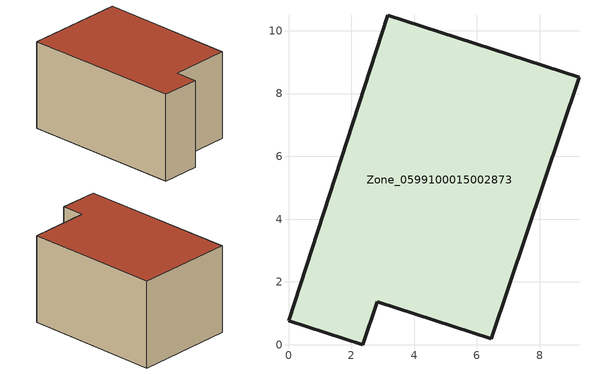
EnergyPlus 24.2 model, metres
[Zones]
Zone_0599100015002873
 floor ground (C_G): 3.16,10.49 9.25,8.52 6.45,0.2 2.82,1.37 2.37,0 0,0.77 z0.83
 wall outside (C_F): 9.25,8.52 3.16,10.49 0,0.77 2.37,0 2.82,1.37 6.45,0.2 9.25,8.52 z0.83:6.4
 roof outside (C_R): 3.16,10.49 0,0.77 2.37,0 2.82,1.37 6.45,0.2 9.25,8.52 z6.4
[BUILDING]
Pand.0599100015002873: North Axis=0; Terrain=City; Loads Convergence Tolerance Value=0.04; Temperature Convergence Tolerance Value=0.4; Solar Distribution=FullExterior; Maximum Number of Warmup Days=25; Minimum Number of Warmup Days=1
[Site:Location]
Rotterdam.The.Hague.AP_ZH_NLD Design_Conditions: Latitude=51.96; Longitude=4.45; Time Zone=1; Elevation=-4.5
[SITE:GROUNDTEMPERATURE:BUILDINGSURFACE]
18, 18, 18, 18, 18, 18, 18, 18, 18, 18, 18, 18
[MATERIAL] Thermal Absorptance=0.9; Solar Absorptance=0.7; Visible Absorptance=0.7
Name | Roughness | Thickness | Conductivity | Density | Specific Heat
G.TI.1965-1974 | MediumSmooth | 0.15 | 0.882353 | 540 | 1210
F.TI.1965-1974 | Rough | 0.3 | 0.697674 | 1920 | 840
R.TI.1965-1974 | MediumRough | 0.2 | 0.232558 | 1500 | 1000
[CONSTRUCTION]
C_G: G.TI.1965-1974
C_F: F.TI.1965-1974
C_R: R.TI.1965-1974
[ZONE]
Zone_0599100015002873: Type=1; Multiplier=1; Ceiling Height=Autocalculate; Volume=Autocalculate; Floor Area=autocalculate; Part of Total Floor Area=Yes
[ZONEINFILTRATION:DESIGNFLOWRATE]
Infil_Zone_0599100015002873: Zone or ZoneList or Space or SpaceList=Zone_0599100015002873; Schedule=AlwaysOn; Design Flow Rate Calculation Method=Flow/Area; Flow Rate per Floor Area=0.003; Constant Term Coefficient=1; Temperature Term Coefficient=0; Velocity Term Coefficient=0; Velocity Squared Term Coefficient=0
[HVACTEMPLATE:ZONE:IDEALLOADSAIRSYSTEM]
Zone_0599100015002873: Maximum Heating Supply Air Temperature=50; Minimum Cooling Supply Air Temperature=13; Maximum Heating Supply Air Humidity Ratio=0.0156; Minimum Cooling Supply Air Humidity Ratio=0.0077; Heating Limit=NoLimit; Cooling Limit=NoLimit; Dehumidification Control Type=ConstantSensibleHeatRatio; Cooling Sensible Heat Ratio=0.7; Dehumidification Setpoint=60; Humidification Control Type=None; Humidification Setpoint=30; Outdoor Air Method=None; Outdoor Air Flow Rate per Person=0.00944; Outdoor Air Flow Rate per Zone Floor Area=0; Outdoor Air Flow Rate per Zone=0; Demand Controlled Ventilation Type=None; Outdoor Air Economizer Type=NoEconomizer; Heat Recovery Type=None; Sensible Heat Recovery Effectiveness=0.7; Latent Heat Recovery Effectiveness=0.65
[ZONECONTROL:THERMOSTAT]
ThermostatControl_Zone_0599100015002873: Zone or ZoneList=Zone_0599100015002873; Control Type Schedule=DualSetpointControlType; Control 1=Thermostat_Zone_0599100015002873; Temperature Difference Between Cutout And Setpoint=0
[THERMOSTATSETPOINT:DUALSETPOINT]
Thermostat_Zone_0599100015002873: Heating Setpoint Temperature Schedule=HeatingSetpoint_Zone_0599100015002873; Cooling Setpoint Temperature Schedule=CoolingSetpoint_Zone_0599100015002873
[SCHEDULE:COMPACT]
HeatingSetpoint_Zone_0599100015002873: Through: 12/31, For: AllDays, Until: 24:00, 21
CoolingSetpoint_Zone_0599100015002873: Through: 12/31, For: AllDays, Until: 24:00, 24
DualSetpointControlType: Through: 12/31, For: AllDays, Until: 24:00, 4
AlwaysOn: Through: 12/31, For: AllDays, Until: 24:00, 1
